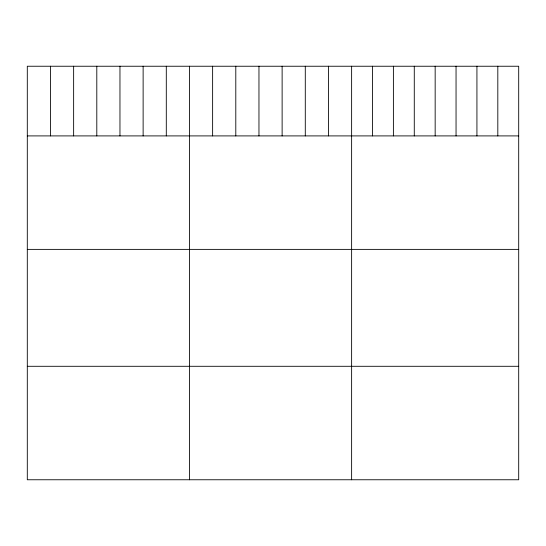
<?xml version="1.0" encoding="UTF-8"?>
<svg xmlns="http://www.w3.org/2000/svg" width="546" height="546" viewBox="0 0 546 546"><rect width="100%" height="100%" fill="white"/><g stroke="black" fill="none" stroke-linecap="round" stroke-linejoin="round"><path stroke-width="0.82" d="M518.7 135.906L518.7 479.763L27.3 479.763L27.3 66.237L518.7 66.237L518.7 135.906L27.3 135.906M27.3 249.379L518.7 249.379M27.3 366.291L518.7 366.291M497.815 66.237L497.815 135.906M476.931 66.237L476.931 135.906M456.047 66.237L456.047 135.906M435.162 66.237L435.162 135.906M414.277 66.237L414.277 135.906M393.393 66.237L393.393 135.906M372.508 66.237L372.508 135.906M351.624 66.237L351.624 479.763M328.46 66.237L328.46 135.906M305.289 66.237L305.289 135.906M282.125 66.237L282.125 135.906M258.961 66.237L258.961 135.906M235.797 66.237L235.797 135.906M212.626 66.237L212.626 135.906M189.462 66.237L189.462 479.763M166.298 66.237L166.298 135.906M143.127 66.237L143.127 135.906M119.963 66.237L119.963 135.906M96.799 66.237L96.799 135.906M73.635 66.237L73.635 135.906M50.464 66.237L50.464 135.906"/></g></svg>
